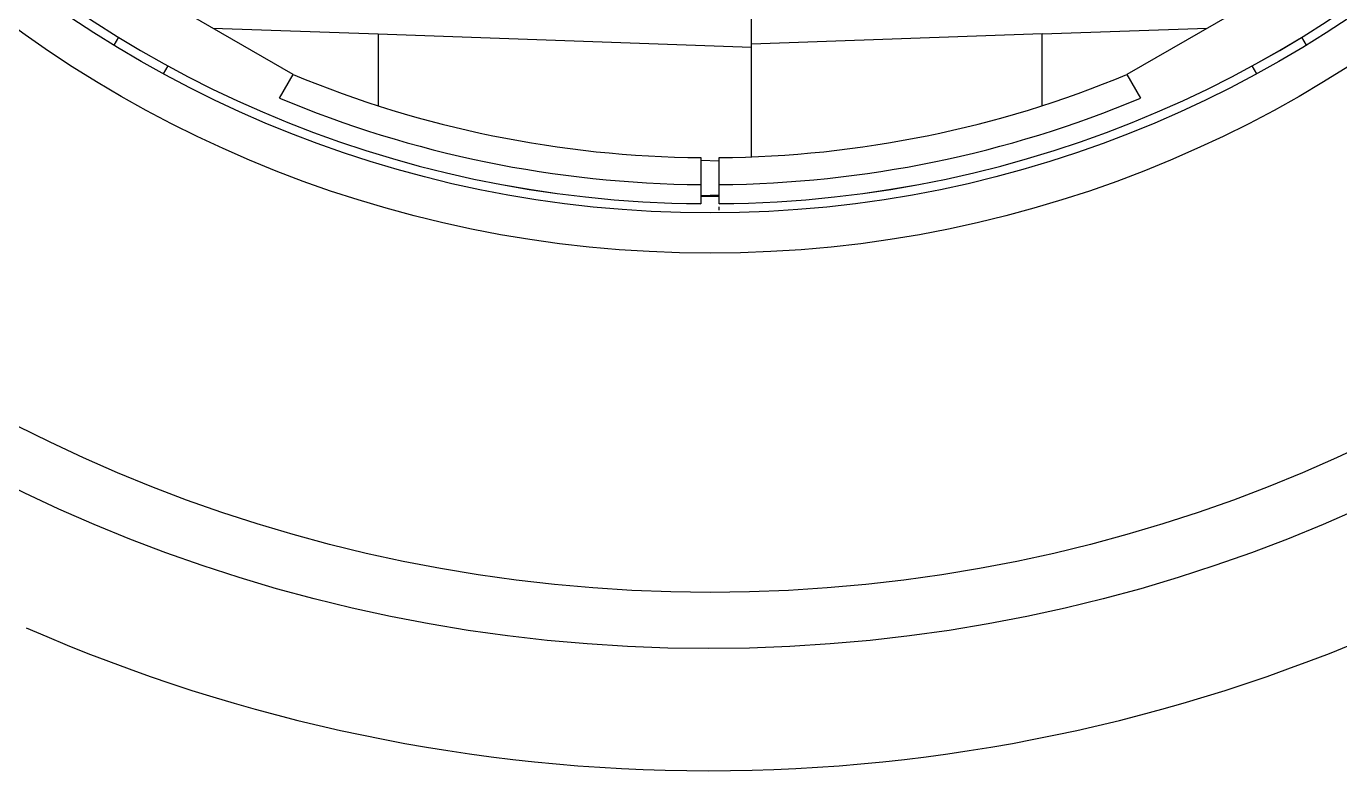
# Model space of a CAD drawing. Extents: x 16.7 to 113.1, y 4.5 to 84.5.
# Drawn here: x 52.476 to 55.326, y 32.216 to 33.831 of the extents above; entities that cross this region are included whole.
import ezdxf

# ---------------------------------------------------------------- set-up
doc = ezdxf.new("R2010")
doc.units = 0
doc.header["$MEASUREMENT"] = 0
doc.layers.add('OBJECT', color=7, linetype='CONTINUOUS')

msp = doc.modelspace()

# ---------------------------------------------------------------- linework, layer by layer
at = {"layer": 'OBJECT'}
for p, q in [((53.0552, 33.7267), (52.5243, 34.0332)), ((55.3952, 34.0332), (54.8643, 33.7267)), ((54.0497, 33.7928), (54.0497, 33.8728)), ((52.676, 33.808), (52.666, 33.7907)), ((52.881, 33.8273), (53.2394, 33.8148)), ((53.2394, 33.8148), (53.2394, 33.6591)), ((53.2394, 33.8148), (54.0497, 33.7865)), ((54.6801, 33.8148), (54.0497, 33.7928)), ((54.6801, 33.8148), (55.0385, 33.8273)), ((54.6801, 33.6591), (54.6801, 33.8148)), ((55.2535, 33.7907), (55.2435, 33.808)), ((55.2503, 33.8122), (55.2503, 33.8122)), ((54.0497, 33.5482), (54.0497, 33.7928)), ((52.7742, 33.7282), (52.7843, 33.7455)), ((55.1352, 33.7455), (55.1452, 33.7282)), ((52.8007, 33.7366), (52.8007, 33.7366)), ((53.0256, 33.6756), (53.0552, 33.7267)), ((54.8643, 33.7267), (54.8938, 33.6756)), ((53.9397, 33.5466), (53.9397, 33.488)), ((53.9797, 33.488), (53.9797, 33.5466)), ((53.9797, 33.5389), (53.9397, 33.5403)), ((53.9397, 33.488), (53.9397, 33.4466)), ((53.9797, 33.4466), (53.9797, 33.488)), ((53.9797, 33.4649), (53.9397, 33.4635)), ((53.9797, 33.4619), (53.9397, 33.4619)), ((53.9397, 33.4466), (53.9397, 33.4466)), ((53.9797, 33.4466), (53.9797, 33.4466)), ((53.9797, 33.4328), (53.9797, 33.4397))]:
    msp.add_line(p, q, dxfattribs=at)
for centre, radius in [((53.9566, 35.9065), 3.425), ((53.9597, 35.9065), 3.3032), ((53.9597, 35.9065), 2.5673), ((53.9597, 35.9065), 2.48)]:
    msp.add_circle(centre, radius, dxfattribs=at)
for centre, radius, start, end in [((53.9597, 35.9065), 2.46, 90.4658, 269.5342), ((53.9597, 35.9065), 2.4599, 90.4658, 269.5342), ((53.9597, 35.9065), 2.46, 270.4658, 89.5342), ((53.9597, 35.9065), 2.4599, 270.4658, 89.5342), ((53.9597, 35.9065), 2.36, 247.4622, 269.5144), ((53.9597, 35.9065), 2.36, 270.4856, 292.5378), ((53.9597, 35.9065), 2.4186, 247.2806, 269.5262), ((53.9597, 35.9065), 2.4186, 270.4738, 292.7194), ((53.9566, 35.9065), 3.69, 246.3466, 293.6534)]:
    msp.add_arc(centre, radius, start, end, dxfattribs=at)

doc.saveas('drawing.dxf')
